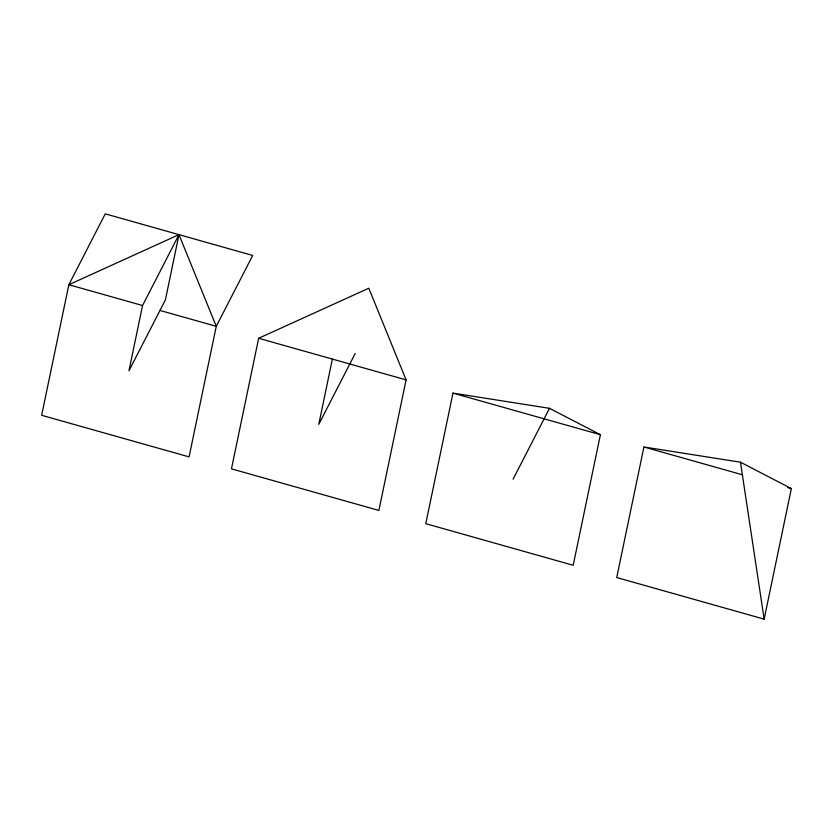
<?xml version="1.0" encoding="UTF-8"?>
<svg xmlns="http://www.w3.org/2000/svg" width="833" height="833" viewBox="0 0 833 833"><rect width="100%" height="100%" fill="white"/><g stroke="black" fill="none" stroke-linecap="round" stroke-linejoin="round"><path stroke-width="1.25" d="M142.558 305.524L128.959 370.8L165.382 299.932L178.98 234.646L68.847 284.719L41.65 415.292L189.081 456.89L216.268 326.317L252.701 255.45L105.27 213.852L68.847 284.719L142.558 305.524L178.98 234.646L216.268 326.317L160.051 310.459M258.657 338.281L231.459 468.844L378.89 510.442L406.087 379.879L368.8 288.208L258.657 338.281L406.087 379.879M332.377 359.085L318.779 424.361L355.202 353.484M452.975 393.114L425.778 523.676L573.198 565.274L600.395 434.711L549.509 408.316L452.975 393.114L600.395 434.711M643.919 446.988L616.732 577.55L764.153 619.148L791.35 488.586L740.464 462.2L643.919 446.988L742.62 474.841M513.086 479.194L549.509 408.316M787.601 487.534L791.35 488.586M740.464 462.2L764.153 619.148"/></g></svg>
